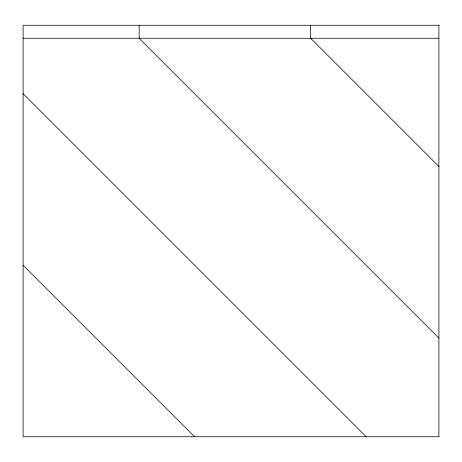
<?xml version="1.0" encoding="UTF-8"?>
<svg xmlns="http://www.w3.org/2000/svg" width="462" height="462" viewBox="0 0 462 462"><rect width="100%" height="100%" fill="white"/><g stroke="black" fill="none" stroke-linecap="round" stroke-linejoin="round"><path stroke-width="0.69" d="M23.1 38.259L438.9 38.259M438.9 166.499L310.66 38.259L310.66 25.266M438.9 338.011L139.149 38.259L139.149 25.266M23.1 93.717L366.118 436.734M23.1 265.228L194.606 436.734M438.9 25.266L23.1 25.266L23.1 436.734L438.9 436.734L438.9 25.266"/></g></svg>
